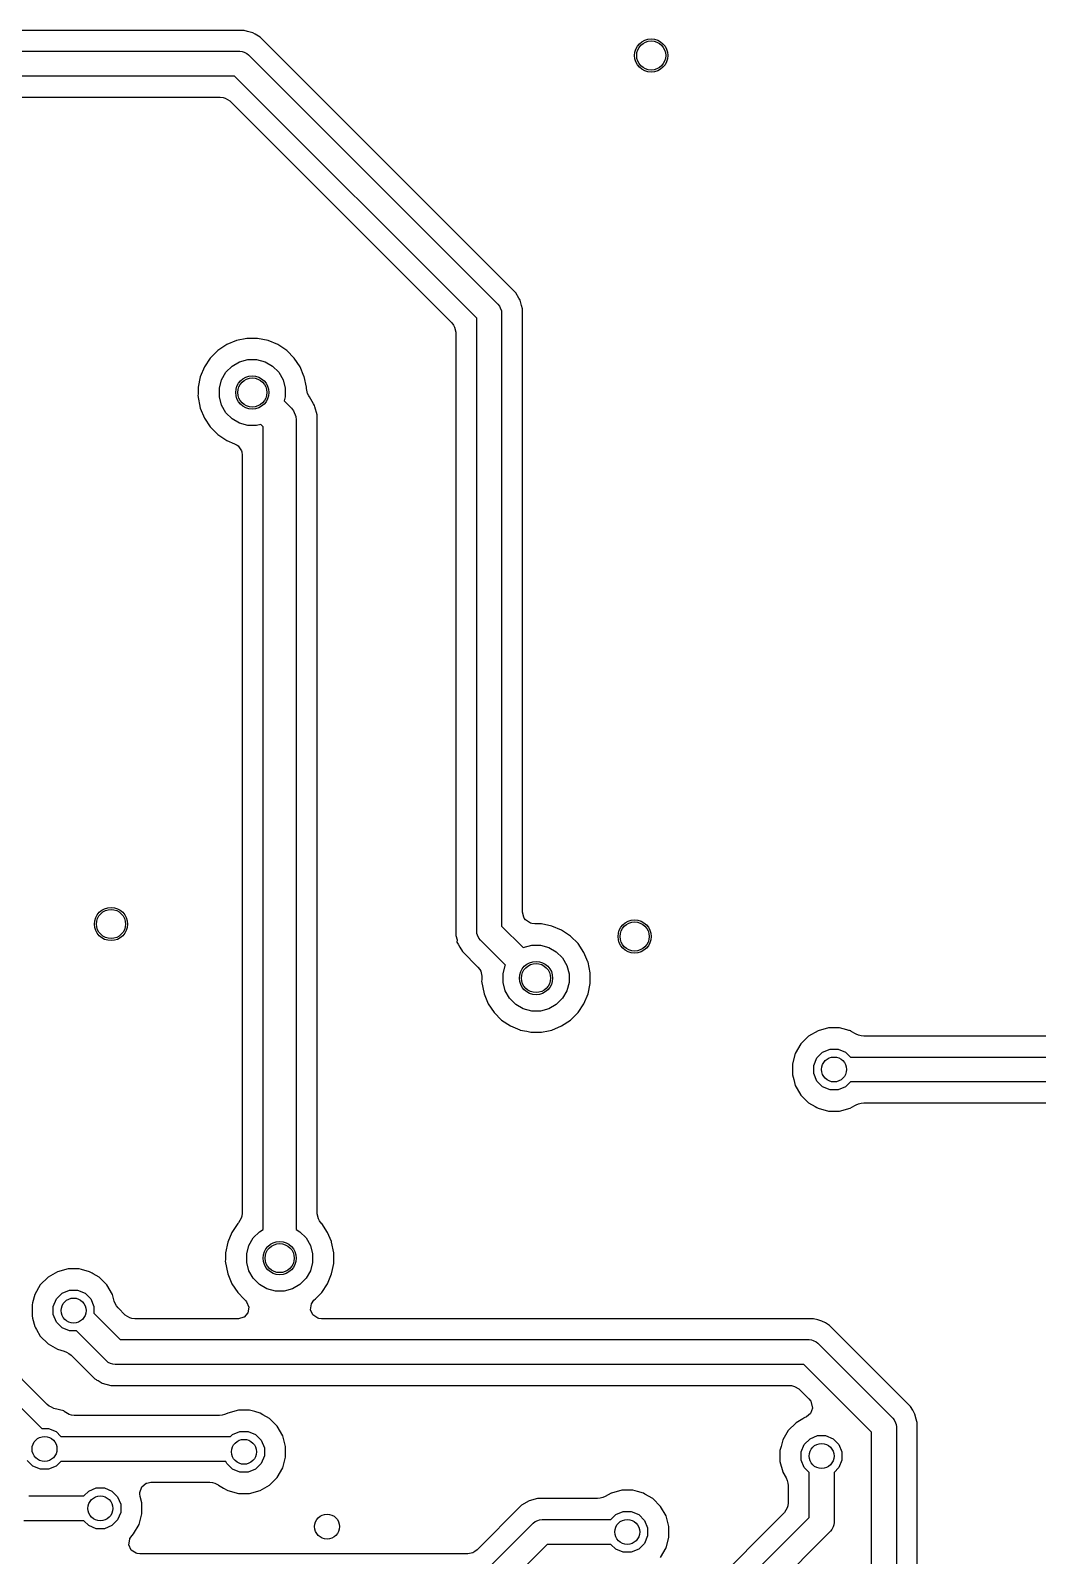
# Model space of a CAD drawing. Header units: inches. Extents: x 0.01 to 5.35, y 0.01 to 3.37.
# Drawn here: x 1.887 to 2.364, y 1.885 to 2.607 of the extents above; entities that cross this region are included whole.
import ezdxf

# ---------------------------------------------------------------- set-up
doc = ezdxf.new("R2010")
doc.units = ezdxf.units.IN
doc.header["$MEASUREMENT"] = 0
doc.layers.add('BLACK', color=250, linetype='CONTINUOUS')

msp = doc.modelspace()

# ---------------------------------------------------------------- linework, layer by layer
at = {"layer": 'BLACK', "linetype": 'CONTINUOUS'}
for p, q in [((1.98775, 2.60734), (1.64073, 2.60734)), ((1.98933, 2.60692), (1.98775, 2.60734)), ((1.98775, 2.60734), (1.98775, 2.60734)), ((1.98775, 2.60734), (1.98775, 2.60734)), ((1.99176, 2.60627), (1.98933, 2.60692)), ((1.98933, 2.60692), (1.98933, 2.60692)), ((1.99291, 2.6056), (1.99176, 2.60627)), ((1.99535, 2.60419), (1.99291, 2.6056)), ((1.99291, 2.6056), (1.99291, 2.6056)), ((2.11325, 2.48629), (1.99535, 2.60419)), ((1.99535, 2.60419), (1.99535, 2.60419)), ((1.99535, 2.60419), (1.99535, 2.60419)), ((1.99535, 2.60419), (1.99535, 2.60419)), ((1.99535, 2.60419), (1.99535, 2.60419)), ((1.63214, 2.59748), (1.98567, 2.59748)), ((1.98567, 2.59748), (1.98682, 2.59737)), ((1.98682, 2.59737), (1.98769, 2.59701)), ((1.98769, 2.59701), (1.98895, 2.59649)), ((1.98895, 2.59649), (1.98985, 2.59575)), ((1.98985, 2.59575), (2.10796, 2.47764)), ((1.98322, 2.58567), (1.63214, 2.58567)), ((2.09787, 2.47102), (1.98322, 2.58567)), ((1.64044, 2.57581), (1.97641, 2.57581)), ((1.97641, 2.57581), (1.97779, 2.57561)), ((1.97779, 2.57561), (1.97878, 2.57532)), ((1.97878, 2.57532), (1.98086, 2.57409)), ((1.98086, 2.57409), (2.03351, 2.52143)), ((2.03351, 2.52143), (2.08609, 2.46886)), ((2.1164, 2.48314), (2.11325, 2.48629)), ((2.11325, 2.48629), (2.11325, 2.48629)), ((2.11641, 2.48313), (2.1164, 2.48314)), ((2.11647, 2.48302), (2.11641, 2.48313)), ((2.11785, 2.48062), (2.11647, 2.48302)), ((2.11847, 2.47955), (2.11785, 2.48062)), ((2.11785, 2.48062), (2.11785, 2.48062)), ((2.11913, 2.47711), (2.11847, 2.47955)), ((2.11847, 2.47955), (2.11847, 2.47955)), ((2.11847, 2.47955), (2.11847, 2.47955)), ((2.09787, 2.18071), (2.09787, 2.47102)), ((2.10796, 2.47764), (2.10869, 2.47675)), ((2.10869, 2.47675), (2.10903, 2.47591)), ((2.10903, 2.47591), (2.10957, 2.47462)), ((2.10957, 2.47462), (2.10969, 2.47346)), ((2.10969, 2.47346), (2.10969, 2.18315)), ((2.11955, 2.47554), (2.11913, 2.47711)), ((2.11955, 2.4709), (2.11955, 2.47554)), ((2.11955, 2.47554), (2.11955, 2.47554)), ((2.11955, 2.18967), (2.11955, 2.4709)), ((2.11955, 2.4709), (2.11955, 2.4709)), ((2.08609, 2.46886), (2.08692, 2.46775)), ((2.08692, 2.46775), (2.08741, 2.46684)), ((2.08741, 2.46684), (2.08801, 2.4645)), ((2.08801, 2.4645), (2.08801, 2.17863)), ((1.97944, 2.45855), (1.97525, 2.45575)), ((1.9841, 2.46048), (1.97944, 2.45855)), ((1.97944, 2.45855), (1.97944, 2.45855)), ((1.98411, 2.46048), (1.9841, 2.46048)), ((1.9841, 2.46048), (1.9841, 2.46048)), ((1.98905, 2.46147), (1.98411, 2.46048)), ((1.9941, 2.46147), (1.98905, 2.46147)), ((1.98905, 2.46147), (1.98905, 2.46147)), ((1.98905, 2.46147), (1.98905, 2.46147)), ((1.99904, 2.46048), (1.9941, 2.46147)), ((1.9941, 2.46147), (1.9941, 2.46147)), ((1.9941, 2.46147), (1.9941, 2.46147)), ((1.99905, 2.46048), (1.99904, 2.46048)), ((1.99904, 2.46048), (1.99904, 2.46048)), ((2.00371, 2.45855), (1.99905, 2.46048)), ((2.0079, 2.45575), (2.00371, 2.45855)), ((2.00371, 2.45855), (2.00371, 2.45855)), ((2.00371, 2.45855), (2.00371, 2.45855)), ((1.97168, 2.45218), (1.96888, 2.44799)), ((1.97525, 2.45575), (1.97168, 2.45218)), ((1.97168, 2.45218), (1.97168, 2.45218)), ((1.97168, 2.45218), (1.97168, 2.45218)), ((1.97525, 2.45575), (1.97525, 2.45575)), ((1.97525, 2.45575), (1.97525, 2.45575)), ((1.98199, 2.44835), (1.98555, 2.45041)), ((1.98555, 2.45041), (1.98952, 2.45147)), ((1.98952, 2.45147), (1.99363, 2.45147)), ((1.99363, 2.45147), (1.9976, 2.45041)), ((1.9976, 2.45041), (2.00116, 2.44835)), ((2.01147, 2.45218), (2.0079, 2.45575)), ((2.0079, 2.45575), (2.0079, 2.45575)), ((2.0079, 2.45575), (2.0079, 2.45575)), ((2.01427, 2.44799), (2.01147, 2.45218)), ((2.01147, 2.45218), (2.01147, 2.45218)), ((2.01147, 2.45218), (2.01147, 2.45218)), ((1.96695, 2.44333), (1.96596, 2.43838)), ((1.96888, 2.44799), (1.96695, 2.44333)), ((1.96695, 2.44333), (1.96695, 2.44333)), ((1.96695, 2.44333), (1.96695, 2.44333)), ((1.96888, 2.44799), (1.96888, 2.44799)), ((1.97596, 2.43791), (1.97703, 2.44189)), ((1.97703, 2.44189), (1.97908, 2.44545)), ((1.97908, 2.44545), (1.98199, 2.44835)), ((2.00116, 2.44835), (2.00407, 2.44545)), ((2.00407, 2.44545), (2.00612, 2.44189)), ((2.00612, 2.44189), (2.00719, 2.43791)), ((2.01606, 2.44366), (2.01427, 2.44799)), ((2.01427, 2.44799), (2.01427, 2.44799)), ((2.01427, 2.44799), (2.01427, 2.44799)), ((2.01427, 2.44799), (2.01427, 2.44799)), ((2.01611, 2.44355), (2.01606, 2.44366)), ((2.01619, 2.44338), (2.01611, 2.44355)), ((2.01719, 2.43838), (2.01619, 2.44338)), ((1.96596, 2.43508), (1.96576, 2.43438)), ((1.96576, 2.43438), (1.96695, 2.42839)), ((1.96596, 2.43838), (1.96596, 2.43508)), ((1.97596, 2.4338), (1.97596, 2.43791)), ((2.00719, 2.43791), (2.00719, 2.4338)), ((2.01719, 2.43777), (2.01719, 2.43838)), ((2.01778, 2.43543), (2.01719, 2.43777)), ((2.01836, 2.43436), (2.01778, 2.43543)), ((2.01869, 2.43386), (2.01836, 2.43436)), ((1.96695, 2.42839), (1.96695, 2.42839)), ((1.96695, 2.42839), (1.96695, 2.42839)), ((1.96695, 2.42839), (1.96888, 2.42373)), ((1.97703, 2.42983), (1.97596, 2.4338)), ((1.97908, 2.42627), (1.97703, 2.42983)), ((2.00719, 2.4338), (2.00668, 2.43189)), ((2.00668, 2.43189), (2.01011, 2.42846)), ((2.01011, 2.42846), (2.01109, 2.42726)), ((2.01109, 2.42726), (2.01227, 2.42443)), ((2.01874, 2.43378), (2.01869, 2.43386)), ((2.02064, 2.43048), (2.01874, 2.43378)), ((2.01874, 2.43378), (2.01874, 2.43378)), ((2.02107, 2.42974), (2.02064, 2.43048)), ((2.02126, 2.42901), (2.02107, 2.42974)), ((2.02228, 2.42522), (2.02126, 2.42901)), ((2.02126, 2.42901), (2.02126, 2.42901)), ((2.02126, 2.42901), (2.02126, 2.42901)), ((1.96888, 2.42373), (1.96888, 2.42373)), ((1.96888, 2.42373), (1.97168, 2.41953)), ((1.98199, 2.42336), (1.97908, 2.42627)), ((1.98555, 2.42131), (1.98199, 2.42336)), ((1.98952, 2.42025), (1.98555, 2.42131)), ((1.99363, 2.42025), (1.98952, 2.42025)), ((1.99554, 2.42076), (1.99363, 2.42025)), ((1.99667, 2.41963), (1.99554, 2.42076)), ((2.01227, 2.42443), (2.01242, 2.42289)), ((2.01242, 2.42289), (2.01242, 2.03934)), ((2.02228, 2.11779), (2.02228, 2.42522)), ((2.02228, 2.42522), (2.02228, 2.42522)), ((1.97168, 2.41953), (1.97168, 2.41953)), ((1.97168, 2.41953), (1.97168, 2.41953)), ((1.97168, 2.41953), (1.97525, 2.41597)), ((1.97525, 2.41597), (1.97525, 2.41597)), ((1.97525, 2.41597), (1.97525, 2.41597)), ((1.97525, 2.41597), (1.97944, 2.41316)), ((1.97944, 2.41316), (1.97944, 2.41316)), ((1.97944, 2.41316), (1.98314, 2.41163)), ((1.99667, 2.03934), (1.99667, 2.41963)), ((1.98314, 2.41163), (1.98434, 2.41092)), ((1.98434, 2.41092), (1.98482, 2.41053)), ((1.98482, 2.41053), (1.98639, 2.40828)), ((1.98639, 2.40828), (1.98656, 2.40777)), ((1.98656, 2.40777), (1.98681, 2.40622)), ((1.98681, 2.40622), (1.98681, 2.04706)), ((2.12014, 2.18734), (2.11955, 2.18967)), ((2.10969, 2.18315), (2.11985, 2.17299)), ((2.1204, 2.18687), (2.12014, 2.18734)), ((2.121, 2.18601), (2.1204, 2.18687)), ((2.12331, 2.18452), (2.121, 2.18601)), ((2.12402, 2.18431), (2.12331, 2.18452)), ((2.1254, 2.18411), (2.12402, 2.18431)), ((2.12851, 2.18411), (2.1254, 2.18411)), ((2.13345, 2.18313), (2.12851, 2.18411)), ((2.12851, 2.18411), (2.12851, 2.18411)), ((2.12851, 2.18411), (2.12851, 2.18411)), ((2.13811, 2.1812), (2.13345, 2.18313)), ((2.13345, 2.18313), (2.13345, 2.18313)), ((2.13345, 2.18313), (2.13345, 2.18313)), ((2.08801, 2.17863), (2.08856, 2.17658)), ((2.08856, 2.17658), (2.08854, 2.17557)), ((2.08854, 2.17557), (2.08909, 2.17462)), ((2.08909, 2.17462), (2.08996, 2.1731)), ((2.09799, 2.17956), (2.09787, 2.18071)), ((2.09828, 2.17885), (2.09799, 2.17956)), ((2.09887, 2.17743), (2.09828, 2.17885)), ((2.0996, 2.17653), (2.09887, 2.17743)), ((2.1115, 2.16464), (2.0996, 2.17653)), ((2.13812, 2.1812), (2.13811, 2.1812)), ((2.14231, 2.1784), (2.13812, 2.1812)), ((2.13812, 2.1812), (2.13812, 2.1812)), ((2.14588, 2.17483), (2.14231, 2.1784)), ((2.14231, 2.1784), (2.14231, 2.1784)), ((2.14231, 2.1784), (2.14231, 2.1784)), ((2.14868, 2.17064), (2.14588, 2.17483)), ((2.14588, 2.17483), (2.14588, 2.17483)), ((2.14588, 2.17483), (2.14588, 2.17483)), ((2.08996, 2.1731), (2.08996, 2.1731)), ((2.08996, 2.1731), (2.09116, 2.17103)), ((2.09116, 2.17103), (2.09116, 2.17103)), ((2.09116, 2.17103), (2.09845, 2.16374)), ((2.11985, 2.17299), (2.11996, 2.17305)), ((2.11996, 2.17305), (2.12393, 2.17412)), ((2.12393, 2.17412), (2.12804, 2.17412)), ((2.12804, 2.17412), (2.13201, 2.17305)), ((2.13201, 2.17305), (2.13557, 2.171)), ((2.13557, 2.171), (2.13848, 2.16809)), ((2.13848, 2.16809), (2.14053, 2.16453)), ((2.15052, 2.1662), (2.14868, 2.17064)), ((2.09845, 2.16374), (2.09928, 2.16263)), ((2.09928, 2.16263), (2.09978, 2.16172)), ((2.09978, 2.16172), (2.10037, 2.15938)), ((2.11037, 2.16056), (2.11143, 2.16453)), ((2.11037, 2.15645), (2.11037, 2.16056)), ((2.11143, 2.16453), (2.1115, 2.16464)), ((2.14053, 2.16453), (2.1416, 2.16056)), ((2.1416, 2.16056), (2.1416, 2.15645)), ((2.1506, 2.16602), (2.15052, 2.1662)), ((2.15159, 2.16103), (2.1506, 2.16602)), ((2.15159, 2.15598), (2.15159, 2.16103)), ((2.15159, 2.16103), (2.15159, 2.16103)), ((2.15159, 2.16103), (2.15159, 2.16103)), ((2.10037, 2.15773), (2.10017, 2.15702)), ((2.10017, 2.15702), (2.10136, 2.15103)), ((2.10037, 2.15938), (2.10037, 2.15773)), ((2.11143, 2.15248), (2.11037, 2.15645)), ((2.1416, 2.15645), (2.14053, 2.15248)), ((2.15061, 2.15103), (2.15159, 2.15598)), ((2.10136, 2.15103), (2.10136, 2.15103)), ((2.10136, 2.15103), (2.10136, 2.15103)), ((2.10136, 2.15103), (2.10329, 2.14637)), ((2.10329, 2.14637), (2.10329, 2.14637)), ((2.10329, 2.14637), (2.10609, 2.14218)), ((2.11349, 2.14892), (2.11143, 2.15248)), ((2.1164, 2.14601), (2.11349, 2.14892)), ((2.11996, 2.14395), (2.1164, 2.14601)), ((2.13557, 2.14601), (2.13201, 2.14395)), ((2.13848, 2.14892), (2.13557, 2.14601)), ((2.14053, 2.15248), (2.13848, 2.14892)), ((2.14588, 2.14218), (2.14868, 2.14637)), ((2.14868, 2.14637), (2.15061, 2.15103)), ((2.10609, 2.14218), (2.10609, 2.14218)), ((2.10609, 2.14218), (2.10609, 2.14218)), ((2.10609, 2.14218), (2.10966, 2.13861)), ((2.10966, 2.13861), (2.10966, 2.13861)), ((2.10966, 2.13861), (2.10966, 2.13861)), ((2.10966, 2.13861), (2.11385, 2.13581)), ((2.12393, 2.14289), (2.11996, 2.14395)), ((2.12804, 2.14289), (2.12393, 2.14289)), ((2.13201, 2.14395), (2.12804, 2.14289)), ((2.13812, 2.13581), (2.14231, 2.13861)), ((2.14231, 2.13861), (2.14588, 2.14218)), ((2.11385, 2.13581), (2.11385, 2.13581)), ((2.11385, 2.13581), (2.11385, 2.13581)), ((2.11385, 2.13581), (2.11829, 2.13397)), ((2.11829, 2.13397), (2.11847, 2.13389)), ((2.11847, 2.13389), (2.11851, 2.13388)), ((2.11851, 2.13388), (2.11851, 2.13388)), ((2.11851, 2.13388), (2.11851, 2.13388)), ((2.11851, 2.13388), (2.11851, 2.13388)), ((2.11851, 2.13388), (2.11851, 2.13388)), ((2.11851, 2.13388), (2.12155, 2.13327)), ((2.12155, 2.13327), (2.12346, 2.13289)), ((2.12346, 2.13289), (2.12851, 2.13289)), ((2.12851, 2.13289), (2.13185, 2.13356)), ((2.12851, 2.13289), (2.12851, 2.13289)), ((2.13185, 2.13356), (2.13345, 2.13388)), ((2.13345, 2.13388), (2.13812, 2.13581)), ((2.25956, 2.13356), (2.25507, 2.13096)), ((2.26457, 2.1349), (2.25956, 2.13356)), ((2.25956, 2.13356), (2.25956, 2.13356)), ((2.26976, 2.1349), (2.26457, 2.1349)), ((2.27328, 2.13396), (2.26976, 2.1349)), ((2.26976, 2.1349), (2.26976, 2.1349)), ((2.27415, 2.13373), (2.27328, 2.13396)), ((2.27447, 2.13368), (2.27415, 2.13373)), ((2.27507, 2.13343), (2.27447, 2.13368)), ((2.27533, 2.13324), (2.27507, 2.13343)), ((2.27757, 2.13194), (2.27533, 2.13324)), ((2.27875, 2.13145), (2.27757, 2.13194)), ((2.27995, 2.13113), (2.27875, 2.13145)), ((2.28122, 2.13096), (2.27995, 2.13113)), ((2.2514, 2.1273), (2.2488, 2.1228)), ((2.25507, 2.13096), (2.2514, 2.1273)), ((2.2514, 2.1273), (2.2514, 2.1273)), ((2.2514, 2.1273), (2.2514, 2.1273)), ((2.25507, 2.13096), (2.25507, 2.13096)), ((2.25507, 2.13096), (2.25507, 2.13096)), ((2.2617, 2.12338), (2.26525, 2.12485)), ((2.26525, 2.12485), (2.26909, 2.12485)), ((2.26909, 2.12485), (2.27263, 2.12338)), ((2.66256, 2.13096), (2.28122, 2.13096)), ((2.02228, 2.04678), (2.02228, 2.11779)), ((2.24747, 2.11781), (2.24746, 2.11779)), ((2.24746, 2.11779), (2.24746, 2.11768)), ((2.24746, 2.11768), (2.24746, 2.1126)), ((2.2488, 2.1228), (2.24747, 2.11781)), ((2.2488, 2.1228), (2.2488, 2.1228)), ((2.2488, 2.1228), (2.2488, 2.1228)), ((2.25751, 2.11712), (2.25898, 2.12067)), ((2.25751, 2.11328), (2.25751, 2.11712)), ((2.25898, 2.12067), (2.2617, 2.12338)), ((2.27263, 2.12338), (2.27491, 2.1211)), ((2.27491, 2.1211), (2.66887, 2.1211)), ((2.24746, 2.1126), (2.24804, 2.11043)), ((2.24804, 2.11043), (2.24804, 2.11043)), ((2.24804, 2.11043), (2.24804, 2.11043)), ((2.24804, 2.11043), (2.2488, 2.10759)), ((2.25898, 2.10973), (2.25751, 2.11328)), ((2.2617, 2.10701), (2.25898, 2.10973)), ((2.2488, 2.10759), (2.24967, 2.10609)), ((2.24967, 2.10609), (2.2514, 2.1031)), ((2.2514, 2.1031), (2.25507, 2.09943)), ((2.26525, 2.10554), (2.2617, 2.10701)), ((2.26909, 2.10554), (2.26525, 2.10554)), ((2.27263, 2.10701), (2.26909, 2.10554)), ((2.27491, 2.10929), (2.27263, 2.10701)), ((2.66887, 2.10929), (2.27491, 2.10929)), ((2.25507, 2.09943), (2.25507, 2.09943)), ((2.25507, 2.09943), (2.25507, 2.09943)), ((2.25507, 2.09943), (2.25822, 2.09761)), ((2.25822, 2.09761), (2.25896, 2.09718)), ((2.25896, 2.09718), (2.25956, 2.09683)), ((2.25956, 2.09683), (2.25956, 2.09683)), ((2.25956, 2.09683), (2.26457, 2.09549)), ((2.26457, 2.09549), (2.26457, 2.09549)), ((2.26457, 2.09549), (2.26976, 2.09549)), ((2.26976, 2.09549), (2.27477, 2.09683)), ((2.26976, 2.09549), (2.26976, 2.09549)), ((2.27477, 2.09683), (2.27697, 2.09811)), ((2.27697, 2.09811), (2.27758, 2.09845)), ((2.27758, 2.09845), (2.27875, 2.09894)), ((2.27875, 2.09894), (2.27995, 2.09926)), ((2.27995, 2.09926), (2.28122, 2.09943)), ((2.28122, 2.09943), (2.65947, 2.09943)), ((1.98632, 2.0447), (1.98509, 2.04262)), ((1.98661, 2.04569), (1.98632, 2.0447)), ((1.98681, 2.04706), (1.98661, 2.04569)), ((2.02288, 2.04444), (2.02228, 2.04678)), ((2.02337, 2.04353), (2.02288, 2.04444)), ((1.98185, 2.03799), (1.97992, 2.03333)), ((1.98465, 2.04218), (1.98185, 2.03799)), ((1.98185, 2.03799), (1.98185, 2.03799)), ((1.98509, 2.04262), (1.98465, 2.04218)), ((1.98465, 2.04218), (1.98465, 2.04218)), ((1.98465, 2.04218), (1.98465, 2.04218)), ((1.99205, 2.03545), (1.99496, 2.03835)), ((1.99496, 2.03835), (1.99667, 2.03934)), ((2.01242, 2.03934), (2.01413, 2.03835)), ((2.01413, 2.03835), (2.01704, 2.03545)), ((2.02421, 2.04241), (2.02337, 2.04353)), ((2.02444, 2.04218), (2.02421, 2.04241)), ((2.02724, 2.03799), (2.02444, 2.04218)), ((2.02444, 2.04218), (2.02444, 2.04218)), ((2.02444, 2.04218), (2.02444, 2.04218)), ((2.02904, 2.03365), (2.02724, 2.03799)), ((2.02724, 2.03799), (2.02724, 2.03799)), ((2.02724, 2.03799), (2.02724, 2.03799)), ((2.02724, 2.03799), (2.02724, 2.03799)), ((1.97992, 2.03333), (1.97893, 2.02838)), ((1.97992, 2.03333), (1.97992, 2.03333)), ((1.97992, 2.03333), (1.97992, 2.03333)), ((1.98893, 2.02791), (1.98999, 2.03188)), ((1.98999, 2.03188), (1.99205, 2.03545)), ((2.01704, 2.03545), (2.01909, 2.03188)), ((2.01909, 2.03188), (2.02016, 2.02791)), ((2.02908, 2.03355), (2.02904, 2.03365)), ((2.02916, 2.03338), (2.02908, 2.03355)), ((2.03015, 2.02838), (2.02916, 2.03338)), ((1.97893, 2.02508), (1.97873, 2.02438)), ((1.97873, 2.02438), (1.97992, 2.01839)), ((1.97893, 2.02838), (1.97893, 2.02508)), ((1.98893, 2.0238), (1.98893, 2.02791)), ((1.98999, 2.01983), (1.98893, 2.0238)), ((2.02016, 2.0238), (2.01909, 2.01983)), ((2.02016, 2.02791), (2.02016, 2.0238)), ((2.02959, 2.02049), (2.03015, 2.02334)), ((2.03015, 2.02334), (2.03015, 2.02838)), ((2.03015, 2.02838), (2.03015, 2.02838)), ((1.89483, 2.01679), (1.89116, 2.01312)), ((1.89932, 2.01939), (1.89483, 2.01679)), ((1.89483, 2.01679), (1.89483, 2.01679)), ((1.89483, 2.01679), (1.89483, 2.01679)), ((1.90433, 2.02073), (1.89932, 2.01939)), ((1.89932, 2.01939), (1.89932, 2.01939)), ((1.90952, 2.02073), (1.90433, 2.02073)), ((1.9106, 2.02044), (1.90952, 2.02073)), ((1.90952, 2.02073), (1.90952, 2.02073)), ((1.91453, 2.01939), (1.9106, 2.02044)), ((1.9106, 2.02044), (1.9106, 2.02044)), ((1.91568, 2.01872), (1.91453, 2.01939)), ((1.91626, 2.01839), (1.91568, 2.01872)), ((1.91903, 2.01679), (1.91626, 2.01839)), ((1.9227, 2.01312), (1.91903, 2.01679)), ((1.97992, 2.01839), (1.97992, 2.01839)), ((1.97992, 2.01839), (1.97992, 2.01839)), ((1.97992, 2.01839), (1.98185, 2.01373)), ((1.99205, 2.01627), (1.98999, 2.01983)), ((1.99496, 2.01336), (1.99205, 2.01627)), ((2.01704, 2.01627), (2.01413, 2.01336)), ((2.01909, 2.01983), (2.01704, 2.01627)), ((2.02724, 2.01373), (2.02917, 2.01839)), ((2.02917, 2.01839), (2.02959, 2.02049)), ((2.02917, 2.01839), (2.02917, 2.01839)), ((2.02917, 2.01839), (2.02917, 2.01839)), ((2.02917, 2.01839), (2.02917, 2.01839)), ((1.88857, 2.00863), (1.88751, 2.00469)), ((1.89116, 2.01312), (1.88857, 2.00863)), ((1.88857, 2.00863), (1.88857, 2.00863)), ((1.88857, 2.00863), (1.88857, 2.00863)), ((1.88857, 2.00863), (1.88857, 2.00863)), ((1.89116, 2.01312), (1.89116, 2.01312)), ((1.89116, 2.01312), (1.89116, 2.01312)), ((1.89875, 2.00649), (1.90146, 2.00921)), ((1.90146, 2.00921), (1.90501, 2.01068)), ((1.90501, 2.01068), (1.90885, 2.01068)), ((1.90885, 2.01068), (1.9124, 2.00921)), ((1.9124, 2.00921), (1.91511, 2.00649)), ((1.92529, 2.00863), (1.9227, 2.01312)), ((1.92613, 2.0055), (1.92529, 2.00863)), ((1.92529, 2.00863), (1.92529, 2.00863)), ((1.92529, 2.00863), (1.92529, 2.00863)), ((1.98185, 2.01373), (1.98185, 2.01373)), ((1.98185, 2.01373), (1.98465, 2.00953)), ((1.98465, 2.00953), (1.98465, 2.00953)), ((1.98465, 2.00953), (1.98465, 2.00953)), ((1.98465, 2.00953), (1.98773, 2.00645)), ((1.99852, 2.01131), (1.99496, 2.01336)), ((2.00249, 2.01024), (1.99852, 2.01131)), ((2.0066, 2.01024), (2.00249, 2.01024)), ((2.01057, 2.01131), (2.0066, 2.01024)), ((2.01413, 2.01336), (2.01057, 2.01131)), ((2.02197, 2.00707), (2.02444, 2.00953)), ((2.02444, 2.00953), (2.02724, 2.01373)), ((1.88723, 2.00364), (1.88722, 2.00362)), ((1.88722, 2.00362), (1.88722, 1.99843)), ((1.8875, 2.00466), (1.88723, 2.00364)), ((1.88751, 2.00469), (1.8875, 2.00466)), ((1.89728, 2.00294), (1.89875, 2.00649)), ((1.89728, 1.9991), (1.89728, 2.00294)), ((1.91511, 2.00649), (1.91658, 2.00294)), ((1.91658, 2.00294), (1.91658, 1.99972)), ((1.92662, 2.00433), (1.92613, 2.0055)), ((1.92724, 2.00325), (1.92662, 2.00433)), ((1.92801, 2.00224), (1.92724, 2.00325)), ((1.93142, 1.99883), (1.92801, 2.00224)), ((1.98773, 2.00645), (1.98803, 2.00613)), ((1.98803, 2.00613), (1.98835, 2.00575)), ((1.98835, 2.00575), (1.98835, 2.00575)), ((1.98835, 2.00575), (1.98883, 2.00517)), ((1.98883, 2.00517), (1.98993, 2.00265)), ((1.98993, 2.00265), (1.98949, 1.99993)), ((2.01915, 2.00142), (2.01954, 2.00414)), ((2.02029, 1.99892), (2.01915, 2.00142)), ((2.01954, 2.00414), (2.01958, 2.00424)), ((2.01958, 2.00424), (2.02079, 2.00587)), ((2.02079, 2.00587), (2.02152, 2.00651)), ((2.02152, 2.00651), (2.02154, 2.00658)), ((2.02154, 2.00658), (2.02197, 2.00707)), ((1.88722, 1.99843), (1.88751, 1.99737)), ((1.88751, 1.99737), (1.88857, 1.99342)), ((1.89875, 1.99556), (1.89728, 1.9991)), ((1.90146, 1.99284), (1.89875, 1.99556)), ((1.91658, 1.99972), (1.92906, 1.98724)), ((1.9335, 1.9976), (1.93142, 1.99883)), ((1.93449, 1.9973), (1.9335, 1.9976)), ((1.93587, 1.99711), (1.93449, 1.9973)), ((1.98501, 1.99711), (1.93587, 1.99711)), ((1.98757, 1.99784), (1.98501, 1.99711)), ((1.98765, 1.99788), (1.98757, 1.99784)), ((1.98949, 1.99993), (1.98765, 1.99788)), ((2.0226, 1.99743), (2.02029, 1.99892)), ((2.02303, 1.9973), (2.0226, 1.99743)), ((2.02441, 1.99711), (2.02303, 1.9973)), ((2.25743, 1.99711), (2.02441, 1.99711)), ((2.25944, 1.99657), (2.25743, 1.99711)), ((2.25743, 1.99711), (2.25743, 1.99711)), ((2.25743, 1.99711), (2.25743, 1.99711)), ((2.26144, 1.99603), (2.25944, 1.99657)), ((2.25944, 1.99657), (2.25944, 1.99657)), ((2.26303, 1.99512), (2.26144, 1.99603)), ((2.26456, 1.99423), (2.26303, 1.99512)), ((2.26303, 1.99512), (2.26303, 1.99512)), ((2.26504, 1.99396), (2.26456, 1.99423)), ((2.3034, 1.95559), (2.26504, 1.99396)), ((1.88857, 1.99342), (1.88857, 1.99342)), ((1.88857, 1.99342), (1.88857, 1.99342)), ((1.88857, 1.99342), (1.88888, 1.99288)), ((1.88888, 1.99288), (1.88933, 1.9921)), ((1.88933, 1.9921), (1.89116, 1.98892)), ((1.89116, 1.98892), (1.89483, 1.98526)), ((1.90501, 1.99137), (1.90146, 1.99284)), ((1.90823, 1.99137), (1.90501, 1.99137)), ((1.92244, 1.97716), (1.90823, 1.99137)), ((1.92906, 1.98724), (2.25535, 1.98724)), ((2.25535, 1.98724), (2.25651, 1.98713)), ((2.25651, 1.98713), (2.25729, 1.98681)), ((2.25729, 1.98681), (2.25864, 1.98625)), ((1.85378, 1.9832), (1.89185, 1.94513)), ((1.89436, 1.95656), (1.86557, 1.98536)), ((1.89483, 1.98526), (1.89932, 1.98266)), ((1.89932, 1.98266), (1.89932, 1.98266)), ((1.89932, 1.98266), (1.89932, 1.98266)), ((1.89932, 1.98266), (1.90245, 1.98182)), ((1.90245, 1.98182), (1.90363, 1.98134)), ((1.90363, 1.98134), (1.9047, 1.98072)), ((1.9047, 1.98072), (1.90571, 1.97994)), ((1.90571, 1.97994), (1.91378, 1.97187)), ((2.25864, 1.98625), (2.25953, 1.98551)), ((2.25953, 1.98551), (2.29496, 1.95008)), ((1.92333, 1.97643), (1.92244, 1.97716)), ((1.92436, 1.976), (1.92333, 1.97643)), ((1.92546, 1.97555), (1.92436, 1.976)), ((1.92661, 1.97543), (1.92546, 1.97555)), ((2.25291, 1.97543), (1.92661, 1.97543)), ((2.28488, 1.94346), (2.25291, 1.97543)), ((1.91378, 1.97187), (1.91379, 1.97187)), ((1.91379, 1.97187), (1.91383, 1.97183)), ((1.91383, 1.97183), (1.914, 1.97166)), ((1.914, 1.97166), (1.914, 1.97166)), ((1.914, 1.97166), (1.91693, 1.96872)), ((1.91693, 1.96872), (1.91769, 1.96828)), ((1.91769, 1.96828), (1.91795, 1.96809)), ((1.91795, 1.96809), (1.91795, 1.96809)), ((1.91795, 1.96809), (1.91852, 1.9678)), ((1.91852, 1.9678), (1.92052, 1.96665)), ((1.92052, 1.96665), (1.92053, 1.96665)), ((1.92053, 1.96665), (1.92454, 1.96557)), ((1.92454, 1.96557), (2.2461, 1.96557)), ((2.2461, 1.96557), (2.24655, 1.96544)), ((2.24655, 1.96544), (2.24702, 1.96548)), ((2.24702, 1.96548), (2.24747, 1.96537)), ((2.24747, 1.96537), (2.24847, 1.96508)), ((2.24847, 1.96508), (2.25054, 1.96385)), ((2.25054, 1.96385), (2.25528, 1.95912)), ((2.25528, 1.95912), (2.25611, 1.95801)), ((2.25611, 1.95801), (2.25637, 1.95753)), ((1.89538, 1.95579), (1.89436, 1.95656)), ((1.89616, 1.95533), (1.89538, 1.95579)), ((1.89645, 1.95517), (1.89616, 1.95533)), ((1.89763, 1.95468), (1.89645, 1.95517)), ((1.90228, 1.95343), (1.89763, 1.95468)), ((1.90241, 1.95316), (1.90228, 1.95343)), ((1.90476, 1.95173), (1.90241, 1.95316)), ((1.90594, 1.95141), (1.90476, 1.95173)), ((1.9072, 1.95125), (1.90594, 1.95141)), ((1.97599, 1.95125), (1.9072, 1.95125)), ((1.97725, 1.95141), (1.97599, 1.95125)), ((1.97845, 1.95174), (1.97725, 1.95141)), ((1.97963, 1.95222), (1.97845, 1.95174)), ((1.98003, 1.95246), (1.97963, 1.95222)), ((1.98504, 1.9538), (1.98003, 1.95246)), ((1.98003, 1.95246), (1.98003, 1.95246)), ((1.99023, 1.9538), (1.98504, 1.9538)), ((1.99274, 1.95313), (1.99023, 1.9538)), ((1.99023, 1.9538), (1.99023, 1.9538)), ((1.99524, 1.95246), (1.99274, 1.95313)), ((1.99664, 1.95165), (1.99524, 1.95246)), ((1.99974, 1.94986), (1.99664, 1.95165)), ((2.25418, 1.95074), (2.25293, 1.95014)), ((2.25595, 1.95221), (2.25418, 1.95074)), ((2.25599, 1.95226), (2.25595, 1.95221)), ((2.25695, 1.95484), (2.25599, 1.95226)), ((2.25599, 1.95226), (2.25599, 1.95226)), ((2.25637, 1.95753), (2.25695, 1.95484)), ((2.30444, 1.9538), (2.3034, 1.95559)), ((2.30548, 1.95199), (2.30444, 1.9538)), ((2.30612, 1.94959), (2.30548, 1.95199)), ((1.89185, 1.94513), (1.89507, 1.94513)), ((1.89507, 1.94513), (1.89862, 1.94366)), ((1.89862, 1.94366), (1.9009, 1.94139)), ((1.98217, 1.94228), (1.98572, 1.94375)), ((1.98572, 1.94375), (1.98956, 1.94375)), ((1.98956, 1.94375), (1.99311, 1.94228)), ((2.00341, 1.94619), (1.99974, 1.94986)), ((2.006, 1.9417), (2.00341, 1.94619)), ((2.24547, 1.9442), (2.24288, 1.93971)), ((2.24914, 1.94787), (2.24547, 1.94421)), ((2.24547, 1.94421), (2.24547, 1.94421)), ((2.24547, 1.94421), (2.24547, 1.9442)), ((2.25242, 1.94977), (2.24914, 1.94787)), ((2.24914, 1.94787), (2.24914, 1.94787)), ((2.24914, 1.94787), (2.24914, 1.94787)), ((2.25288, 1.95007), (2.25242, 1.94977)), ((2.25293, 1.95014), (2.25288, 1.95007)), ((2.28488, 1.84599), (2.28488, 1.94346)), ((2.29496, 1.95008), (2.2957, 1.94919)), ((2.2957, 1.94919), (2.29624, 1.94787)), ((2.29624, 1.94787), (2.29658, 1.94706)), ((2.29658, 1.94706), (2.29669, 1.94591)), ((2.29669, 1.94591), (2.29669, 1.84354)), ((2.30644, 1.94843), (2.30612, 1.94959)), ((2.30656, 1.94798), (2.30644, 1.94843)), ((2.30656, 1.84562), (2.30656, 1.94798)), ((1.9009, 1.94139), (1.98128, 1.94139)), ((1.98128, 1.94139), (1.98217, 1.94228)), ((1.99311, 1.94228), (1.99582, 1.93956)), ((1.99582, 1.93956), (1.99729, 1.93601)), ((1.99729, 1.93601), (1.99729, 1.93217)), ((2.00734, 1.93669), (2.006, 1.9417)), ((2.00734, 1.9315), (2.00734, 1.93669)), ((2.24207, 1.93669), (2.24154, 1.9347)), ((2.24288, 1.93971), (2.24207, 1.93669)), ((2.24207, 1.93669), (2.24207, 1.93669)), ((2.24288, 1.93971), (2.24288, 1.93971)), ((2.24288, 1.93971), (2.24288, 1.93971)), ((2.24288, 1.93971), (2.24288, 1.93971)), ((2.25159, 1.93403), (2.25306, 1.93757)), ((2.25306, 1.93757), (2.25577, 1.94029)), ((2.25577, 1.94029), (2.25932, 1.94176)), ((2.25932, 1.94176), (2.26316, 1.94176)), ((2.26316, 1.94176), (2.26671, 1.94029)), ((2.26671, 1.94029), (2.26942, 1.93757)), ((2.26942, 1.93757), (2.27089, 1.93403)), ((1.88768, 1.9273), (1.88497, 1.93001)), ((1.9009, 1.92957), (1.89862, 1.9273)), ((1.97906, 1.92957), (1.9009, 1.92957)), ((1.97945, 1.92863), (1.97906, 1.92957)), ((1.99729, 1.93217), (1.99582, 1.92863)), ((2.006, 1.92649), (2.00734, 1.9315)), ((2.24154, 1.9347), (2.24154, 1.9347)), ((2.24154, 1.9347), (2.24154, 1.92951)), ((2.24154, 1.92951), (2.24286, 1.92458)), ((2.25159, 1.93019), (2.25159, 1.93403)), ((2.25306, 1.92664), (2.25159, 1.93019)), ((2.27089, 1.93019), (2.26942, 1.92664)), ((2.27089, 1.93403), (2.27089, 1.93019)), ((1.89123, 1.92583), (1.88768, 1.9273)), ((1.89507, 1.92583), (1.89123, 1.92583)), ((1.89862, 1.9273), (1.89507, 1.92583)), ((1.98217, 1.92591), (1.97945, 1.92863)), ((1.98572, 1.92444), (1.98217, 1.92591)), ((1.98956, 1.92444), (1.98572, 1.92444)), ((1.99311, 1.92591), (1.98956, 1.92444)), ((1.99582, 1.92863), (1.99311, 1.92591)), ((1.99974, 1.91833), (2.00341, 1.922)), ((2.00341, 1.922), (2.006, 1.92649)), ((2.24286, 1.92458), (2.24288, 1.9245)), ((2.24288, 1.9245), (2.24288, 1.9245)), ((2.24288, 1.9245), (2.2445, 1.9217)), ((2.2445, 1.9217), (2.24498, 1.92052)), ((2.25533, 1.92436), (2.25306, 1.92664)), ((2.25533, 1.90306), (2.25533, 1.92436)), ((2.26942, 1.92664), (2.26715, 1.92436)), ((2.26715, 1.92436), (2.26715, 1.90061)), ((1.91185, 1.91322), (1.91413, 1.9155)), ((1.91413, 1.9155), (1.91768, 1.91697)), ((1.91768, 1.91697), (1.92152, 1.91697)), ((1.92152, 1.91697), (1.92507, 1.9155)), ((1.92507, 1.9155), (1.92778, 1.91278)), ((1.93834, 1.91427), (1.93835, 1.91451)), ((1.9385, 1.91289), (1.93834, 1.91427)), ((1.93835, 1.91482), (1.93919, 1.91744)), ((1.93835, 1.91451), (1.93835, 1.91482)), ((1.93919, 1.91744), (1.94131, 1.91919)), ((1.94131, 1.91919), (1.94162, 1.91932)), ((1.94162, 1.91932), (1.94354, 1.91971)), ((1.94354, 1.91971), (1.97143, 1.91971)), ((1.97143, 1.91971), (1.9728, 1.91951)), ((1.9728, 1.91951), (1.97385, 1.91921)), ((1.97385, 1.91921), (1.97545, 1.9184)), ((1.97545, 1.9184), (1.97554, 1.91833)), ((1.97554, 1.91833), (1.97554, 1.91833)), ((1.97554, 1.91833), (1.97554, 1.91833)), ((1.97554, 1.91833), (1.97796, 1.91693)), ((1.97796, 1.91693), (1.97961, 1.91598)), ((1.97961, 1.91598), (1.98003, 1.91573)), ((1.98003, 1.91573), (1.98504, 1.91439)), ((1.98504, 1.91439), (1.98504, 1.91439)), ((1.98504, 1.91439), (1.99023, 1.91439)), ((1.99023, 1.91439), (1.99524, 1.91573)), ((1.99023, 1.91439), (1.99023, 1.91439)), ((1.99524, 1.91573), (1.99974, 1.91833)), ((2.1616, 1.91451), (2.15879, 1.91289)), ((2.16166, 1.91453), (2.1616, 1.91451)), ((2.16661, 1.91585), (2.16166, 1.91453)), ((2.17179, 1.91585), (2.16661, 1.91585)), ((2.17402, 1.91526), (2.17179, 1.91585)), ((2.17179, 1.91585), (2.17179, 1.91585)), ((2.17681, 1.91451), (2.17402, 1.91526)), ((2.17759, 1.91406), (2.17681, 1.91451)), ((2.24498, 1.92052), (2.24531, 1.91932)), ((2.24531, 1.91932), (2.24547, 1.91806)), ((2.24547, 1.91806), (2.24547, 1.90987)), ((1.88579, 1.91322), (1.91185, 1.91322)), ((1.92778, 1.91278), (1.92925, 1.90923)), ((1.92925, 1.90923), (1.92925, 1.90539)), ((1.9393, 1.90991), (1.9385, 1.91289)), ((1.9393, 1.90472), (1.9393, 1.90991)), ((2.11914, 1.90877), (2.09803, 1.88765)), ((2.12274, 1.91084), (2.11914, 1.90877)), ((2.11914, 1.90877), (2.11914, 1.90877)), ((2.11914, 1.90877), (2.11914, 1.90877)), ((2.12675, 1.91192), (2.12274, 1.91084)), ((2.12274, 1.91084), (2.12274, 1.91084)), ((2.15515, 1.91192), (2.12675, 1.91192)), ((2.15641, 1.91208), (2.15515, 1.91192)), ((2.15761, 1.9124), (2.15641, 1.91208)), ((2.15879, 1.91289), (2.15761, 1.9124)), ((2.1813, 1.91192), (2.17759, 1.91406)), ((2.18497, 1.90825), (2.1813, 1.91192)), ((2.18756, 1.90375), (2.18497, 1.90825)), ((2.24498, 1.9075), (2.24375, 1.90542)), ((2.24527, 1.90849), (2.24498, 1.9075)), ((2.24547, 1.90987), (2.24527, 1.90849)), ((1.91185, 1.90141), (1.88335, 1.90141)), ((1.91413, 1.89913), (1.91185, 1.90141)), ((1.92778, 1.90185), (1.92507, 1.89913)), ((1.92925, 1.90539), (1.92778, 1.90185)), ((1.93796, 1.89971), (1.9393, 1.90472)), ((2.06393, 1.71165), (2.25533, 1.90306)), ((2.10019, 1.87586), (2.12465, 1.90032)), ((2.12465, 1.90032), (2.12554, 1.90106)), ((2.12554, 1.90106), (2.12689, 1.90162)), ((2.12689, 1.90162), (2.12767, 1.90194)), ((2.12767, 1.90194), (2.12883, 1.90205)), ((2.12883, 1.90205), (2.16145, 1.90205)), ((2.16145, 1.90205), (2.16373, 1.90433)), ((2.16373, 1.90433), (2.16728, 1.9058)), ((2.16728, 1.9058), (2.17112, 1.9058)), ((2.17112, 1.9058), (2.17467, 1.90433)), ((2.24375, 1.90542), (2.17365, 1.83532)), ((2.17467, 1.90433), (2.17738, 1.90162)), ((2.17738, 1.90162), (2.17885, 1.89807)), ((2.1889, 1.89874), (2.18756, 1.90375)), ((2.26715, 1.90061), (2.26703, 1.89946)), ((1.91768, 1.89766), (1.91413, 1.89913)), ((1.92152, 1.89766), (1.91768, 1.89766)), ((1.92507, 1.89913), (1.92152, 1.89766)), ((1.9331, 1.89004), (1.93349, 1.89276)), ((1.93349, 1.89276), (1.93362, 1.89303)), ((1.93362, 1.89303), (1.93461, 1.89446)), ((1.93461, 1.89446), (1.93465, 1.8945)), ((1.93465, 1.8945), (1.93537, 1.89522)), ((1.93537, 1.89522), (1.93796, 1.89971)), ((2.26542, 1.89643), (2.07055, 1.70157)), ((2.17885, 1.89423), (2.17738, 1.89068)), ((2.17885, 1.89807), (2.17885, 1.89423)), ((2.18756, 1.88854), (2.1889, 1.89355)), ((2.1889, 1.89355), (2.1889, 1.89874)), ((2.26615, 1.89733), (2.26542, 1.89643)), ((2.26667, 1.89858), (2.26615, 1.89733)), ((2.26703, 1.89946), (2.26667, 1.89858)), ((1.93425, 1.88753), (1.9331, 1.89004)), ((1.93656, 1.88605), (1.93425, 1.88753)), ((1.93699, 1.88592), (1.93656, 1.88605)), ((1.93836, 1.88572), (1.93699, 1.88592)), ((2.09367, 1.88572), (1.93836, 1.88572)), ((2.09601, 1.88632), (2.09367, 1.88572)), ((2.09692, 1.88682), (2.09601, 1.88632)), ((2.09803, 1.88765), (2.09692, 1.88682)), ((2.13127, 1.89024), (2.10681, 1.86578)), ((2.16145, 1.89024), (2.13127, 1.89024)), ((2.16373, 1.88796), (2.16145, 1.89024)), ((2.16728, 1.88649), (2.16373, 1.88796)), ((2.17112, 1.88649), (2.16728, 1.88649)), ((2.17467, 1.88796), (2.17112, 1.88649)), ((2.17738, 1.89068), (2.17467, 1.88796)), ((2.18497, 1.88405), (2.18756, 1.88854))]:
    msp.add_line(p, q, dxfattribs=at)
at = {"layer": 'BLACK'}
for centre, radius in [((2.18055, 2.59551), 0.00787), ((1.99157, 2.43586), 0.00787), ((1.92465, 2.18409), 0.00787), ((2.17268, 2.17819), 0.00787), ((2.12598, 2.1585), 0.00787), ((2.26717, 2.1152), 0.00591), ((2.00454, 2.02586), 0.00787), ((1.90693, 2.00102), 0.00591), ((1.89315, 1.93548), 0.00591), ((1.98764, 1.93409), 0.00591), ((2.26124, 1.93211), 0.00591), ((1.9196, 1.90731), 0.00591), ((2.02701, 1.89866), 0.00591), ((2.1692, 1.89615), 0.00591)]:
    msp.add_circle(centre, radius, dxfattribs=at)
at = {"layer": 'WHITE'}
for centre, radius in [((2.18055, 2.59551), 0.00689), ((1.99157, 2.43586), 0.00689), ((1.92465, 2.18409), 0.00689), ((2.17268, 2.17819), 0.00689), ((2.12598, 2.1585), 0.00689), ((2.26717, 2.1152), 0.00591), ((2.00454, 2.02586), 0.00689), ((1.90693, 2.00102), 0.00591), ((1.89315, 1.93548), 0.00591), ((1.98764, 1.93409), 0.00591), ((2.26124, 1.93211), 0.00591), ((1.9196, 1.90731), 0.00591), ((2.02701, 1.89866), 0.00591), ((2.1692, 1.89615), 0.00591)]:
    msp.add_circle(centre, radius, dxfattribs=at)

doc.saveas('drawing.dxf')
